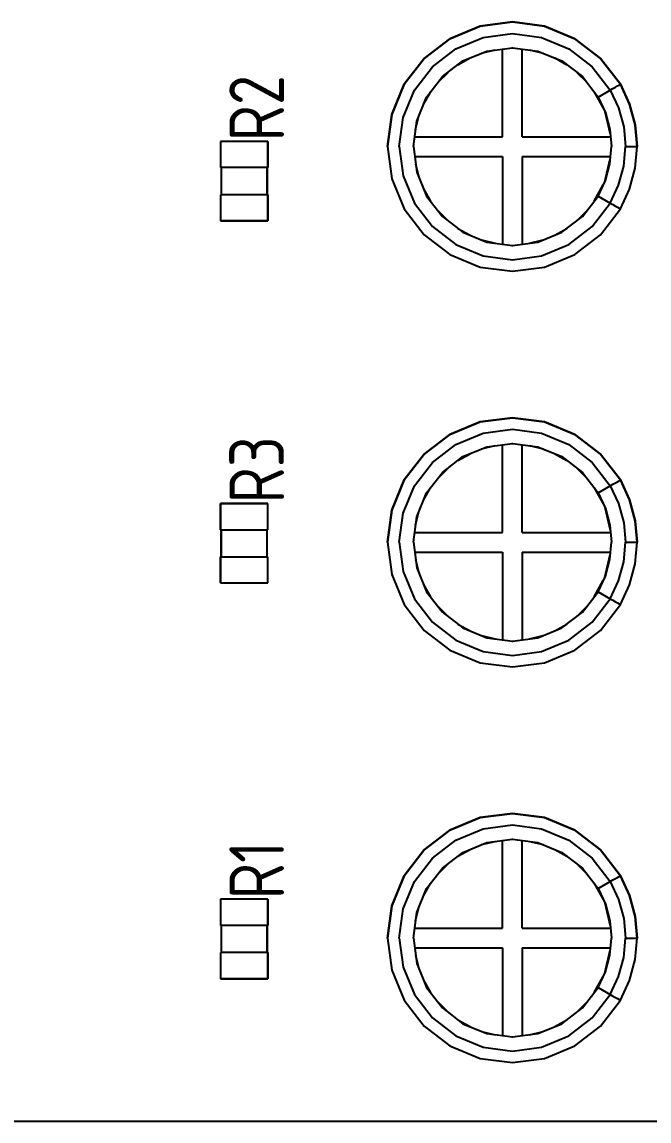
# Model space of a CAD drawing. Header units: inches. Extents: x 0 to 841, y -594 to 0.
# Drawn here: x 341.64 to 357.47, y -241.35 to -213.58 of the extents above; entities that cross this region are included whole.
import ezdxf

# ---------------------------------------------------------------- set-up
doc = ezdxf.new("R2010")
doc.units = ezdxf.units.IN
doc.header["$MEASUREMENT"] = 0
doc.styles.add('GOST type A0', font='gost.TTF', dxfattribs={"height": 2.116667})

msp = doc.modelspace()

# ---------------------------------------------------------------- linework, layer by layer
at = {"color": 7}
for p, q in [((354.021, -213.579), (353.206, -213.686)), ((353.206, -213.686), (354.021, -213.579)), ((354.021, -213.579), (353.206, -213.686)), ((353.206, -213.686), (354.021, -213.579)), ((354.836, -213.686), (354.021, -213.579)), ((354.021, -213.579), (354.836, -213.686)), ((354.836, -213.686), (354.021, -213.579)), ((354.021, -213.579), (354.836, -213.686)), ((353.206, -213.686), (352.446, -214.001)), ((352.446, -214.001), (353.206, -213.686)), ((353.206, -213.686), (352.446, -214.001)), ((352.446, -214.001), (353.206, -213.686)), ((355.596, -214.001), (354.836, -213.686)), ((354.836, -213.686), (355.596, -214.001)), ((355.596, -214.001), (354.836, -213.686)), ((354.836, -213.686), (355.596, -214.001)), ((352.446, -214.001), (351.794, -214.502)), ((351.794, -214.502), (352.446, -214.001)), ((352.446, -214.001), (351.794, -214.502)), ((351.794, -214.502), (352.446, -214.001)), ((352.593, -214.255), (353.282, -213.97)), ((352.593, -214.255), (353.282, -213.97)), ((353.282, -213.97), (354.021, -213.872)), ((353.282, -213.97), (354.021, -213.872)), ((354.021, -213.872), (354.76, -213.97)), ((354.021, -213.872), (354.76, -213.97)), ((354.76, -213.97), (355.449, -214.255)), ((354.76, -213.97), (355.449, -214.255)), ((356.248, -214.502), (355.596, -214.001)), ((355.596, -214.001), (356.248, -214.502)), ((356.248, -214.502), (355.596, -214.001)), ((355.596, -214.001), (356.248, -214.502)), ((352.001, -214.709), (352.593, -214.255)), ((352.001, -214.709), (352.593, -214.255)), ((352.771, -214.564), (353.374, -214.314)), ((352.771, -214.564), (353.374, -214.314)), ((353.239, -214.37), (353.586, -214.286)), ((353.239, -214.37), (353.586, -214.286)), ((353.374, -214.314), (354.021, -214.229)), ((353.374, -214.314), (354.021, -214.229)), ((353.771, -216.479), (353.771, -214.262)), ((353.771, -216.479), (353.771, -214.262)), ((354.011, -214.23), (354.032, -214.23)), ((354.011, -214.23), (354.032, -214.23)), ((354.021, -214.229), (354.668, -214.314)), ((354.021, -214.229), (354.668, -214.314)), ((354.271, -216.479), (354.271, -214.262)), ((354.271, -216.479), (354.271, -214.262)), ((354.456, -214.286), (354.803, -214.37)), ((354.456, -214.286), (354.803, -214.37)), ((354.668, -214.314), (355.271, -214.564)), ((354.668, -214.314), (355.271, -214.564)), ((355.449, -214.255), (356.041, -214.709)), ((355.449, -214.255), (356.041, -214.709)), ((351.794, -214.502), (351.293, -215.154)), ((351.293, -215.154), (351.794, -214.502)), ((351.794, -214.502), (351.293, -215.154)), ((351.293, -215.154), (351.794, -214.502)), ((352.253, -214.961), (352.771, -214.564)), ((352.253, -214.961), (352.771, -214.564)), ((352.642, -214.663), (352.953, -214.489)), ((352.642, -214.663), (352.953, -214.489)), ((355.09, -214.489), (355.4, -214.663)), ((355.09, -214.489), (355.4, -214.663)), ((355.271, -214.564), (355.789, -214.961)), ((355.271, -214.564), (355.789, -214.961)), ((356.749, -215.154), (356.248, -214.502)), ((356.248, -214.502), (356.749, -215.154)), ((356.749, -215.154), (356.248, -214.502)), ((356.248, -214.502), (356.749, -215.154)), ((351.547, -215.301), (352.001, -214.709)), ((351.547, -215.301), (352.001, -214.709)), ((351.856, -215.479), (352.253, -214.961)), ((351.856, -215.479), (352.253, -214.961)), ((352.144, -215.104), (352.396, -214.852)), ((352.144, -215.104), (352.396, -214.852)), ((355.646, -214.852), (355.898, -215.104)), ((355.646, -214.852), (355.898, -215.104)), ((355.789, -214.961), (356.186, -215.479)), ((355.789, -214.961), (356.186, -215.479)), ((356.041, -214.709), (356.495, -215.301)), ((356.041, -214.709), (356.495, -215.301)), ((351.293, -215.154), (350.978, -215.914)), ((350.978, -215.914), (351.293, -215.154)), ((351.293, -215.154), (350.978, -215.914)), ((350.978, -215.914), (351.293, -215.154)), ((356.561, -215.263), (356.622, -215.227)), ((356.561, -215.263), (356.622, -215.227)), ((356.561, -215.263), (356.622, -215.227)), ((356.561, -215.263), (356.622, -215.227)), ((356.622, -215.227), (356.675, -215.197)), ((356.622, -215.227), (356.675, -215.197)), ((356.622, -215.227), (356.675, -215.197)), ((356.622, -215.227), (356.675, -215.197)), ((356.622, -215.227), (356.675, -215.197)), ((356.622, -215.227), (356.675, -215.197)), ((356.622, -215.227), (356.675, -215.197)), ((356.622, -215.227), (356.675, -215.197)), ((356.675, -215.197), (356.715, -215.174)), ((356.675, -215.197), (356.715, -215.174)), ((356.675, -215.197), (356.715, -215.174)), ((356.675, -215.197), (356.715, -215.174)), ((356.715, -215.174), (356.74, -215.159)), ((356.715, -215.174), (356.74, -215.159)), ((356.715, -215.174), (356.74, -215.159)), ((356.715, -215.174), (356.74, -215.159)), ((356.74, -215.159), (356.749, -215.154)), ((356.74, -215.159), (356.749, -215.154)), ((356.74, -215.159), (356.749, -215.154)), ((356.74, -215.159), (356.749, -215.154)), ((356.981, -215.652), (356.749, -215.154)), ((356.749, -215.154), (356.981, -215.652)), ((356.981, -215.652), (356.749, -215.154)), ((356.749, -215.154), (356.981, -215.652)), ((351.262, -215.99), (351.547, -215.301)), ((351.262, -215.99), (351.547, -215.301)), ((351.606, -216.082), (351.856, -215.479)), ((351.606, -216.082), (351.856, -215.479)), ((351.781, -215.66), (351.955, -215.35)), ((351.781, -215.66), (351.955, -215.35)), ((356.087, -215.35), (356.317, -215.76)), ((356.087, -215.35), (356.317, -215.76)), ((356.166, -215.491), (356.186, -215.479)), ((356.166, -215.491), (356.186, -215.479)), ((356.166, -215.491), (356.186, -215.479)), ((356.166, -215.491), (356.186, -215.479)), ((356.186, -215.479), (356.495, -215.301)), ((356.186, -215.479), (356.495, -215.301)), ((356.186, -215.479), (356.495, -215.301)), ((356.186, -215.479), (356.495, -215.301)), ((356.186, -215.479), (356.37, -215.874)), ((356.186, -215.479), (356.37, -215.874)), ((356.495, -215.301), (356.561, -215.263)), ((356.495, -215.301), (356.561, -215.263)), ((356.495, -215.301), (356.561, -215.263)), ((356.495, -215.301), (356.561, -215.263)), ((356.495, -215.301), (356.705, -215.752)), ((356.495, -215.301), (356.705, -215.752)), ((356.705, -215.752), (356.834, -216.233)), ((356.705, -215.752), (356.834, -216.233)), ((357.123, -216.182), (356.981, -215.652)), ((356.981, -215.652), (357.123, -216.182)), ((357.123, -216.182), (356.981, -215.652)), ((356.981, -215.652), (357.123, -216.182)), ((350.978, -215.914), (350.871, -216.729)), ((350.871, -216.729), (350.978, -215.914)), ((350.978, -215.914), (350.871, -216.729)), ((350.871, -216.729), (350.978, -215.914)), ((351.164, -216.729), (351.262, -215.99)), ((351.164, -216.729), (351.262, -215.99)), ((351.521, -216.729), (351.606, -216.082)), ((351.521, -216.729), (351.606, -216.082)), ((351.578, -216.294), (351.662, -215.947)), ((351.578, -216.294), (351.662, -215.947)), ((356.354, -215.838), (356.494, -216.418)), ((356.354, -215.838), (356.494, -216.418)), ((356.37, -215.874), (356.483, -216.295)), ((356.37, -215.874), (356.483, -216.295)), ((356.483, -216.295), (356.521, -216.729)), ((356.483, -216.295), (356.521, -216.729)), ((356.834, -216.233), (356.878, -216.729)), ((356.834, -216.233), (356.878, -216.729)), ((357.171, -216.729), (357.123, -216.182)), ((357.123, -216.182), (357.171, -216.729)), ((357.171, -216.729), (357.123, -216.182)), ((357.123, -216.182), (357.171, -216.729)), ((347.843, -216.599), (346.649, -216.599)), ((346.649, -216.599), (346.649, -217.259)), ((347.843, -216.599), (346.649, -216.599)), ((346.649, -216.599), (346.649, -217.259)), ((347.843, -216.599), (346.649, -216.599)), ((346.649, -216.599), (346.649, -217.259)), ((347.843, -216.599), (346.649, -216.599)), ((346.649, -216.599), (346.649, -217.259)), ((347.843, -217.259), (347.843, -216.599)), ((347.843, -216.599), (347.843, -217.259)), ((347.843, -217.259), (347.843, -216.599)), ((347.843, -216.599), (347.843, -217.259)), ((351.554, -216.479), (353.771, -216.479)), ((351.554, -216.479), (353.771, -216.479)), ((354.271, -216.479), (356.499, -216.479)), ((354.271, -216.479), (356.499, -216.479)), ((350.871, -216.729), (350.978, -217.544)), ((350.871, -216.729), (350.978, -217.544)), ((350.871, -216.729), (350.978, -217.544)), ((350.871, -216.729), (350.978, -217.544)), ((351.164, -216.729), (351.262, -217.468)), ((351.164, -216.729), (351.262, -217.468)), ((351.521, -216.729), (351.606, -217.376)), ((351.521, -216.729), (351.606, -217.376)), ((356.483, -217.163), (356.521, -216.729)), ((356.483, -217.163), (356.521, -216.729)), ((356.834, -217.225), (356.878, -216.729)), ((356.834, -217.225), (356.878, -216.729)), ((356.878, -216.729), (356.954, -216.729)), ((356.878, -216.729), (356.954, -216.729)), ((356.954, -216.729), (357.024, -216.729)), ((356.954, -216.729), (357.024, -216.729)), ((357.024, -216.729), (357.085, -216.729)), ((357.024, -216.729), (357.085, -216.729)), ((357.024, -216.729), (357.085, -216.729)), ((357.024, -216.729), (357.085, -216.729)), ((357.085, -216.729), (357.132, -216.729)), ((357.085, -216.729), (357.132, -216.729)), ((357.123, -217.276), (357.171, -216.729)), ((357.123, -217.276), (357.171, -216.729)), ((357.123, -217.276), (357.171, -216.729)), ((357.123, -217.276), (357.171, -216.729)), ((357.132, -216.729), (357.161, -216.729)), ((357.132, -216.729), (357.161, -216.729)), ((357.161, -216.729), (357.171, -216.729)), ((357.161, -216.729), (357.171, -216.729)), ((351.554, -216.979), (353.771, -216.979)), ((351.554, -216.979), (353.771, -216.979)), ((351.578, -217.164), (351.662, -217.511)), ((351.578, -217.164), (351.662, -217.511)), ((353.771, -216.979), (353.771, -219.196)), ((353.771, -216.979), (353.771, -219.196)), ((354.271, -216.979), (354.271, -219.196)), ((354.271, -216.979), (356.499, -216.979)), ((354.271, -216.979), (354.271, -219.196)), ((354.271, -216.979), (356.499, -216.979)), ((356.354, -217.62), (356.494, -217.039)), ((356.354, -217.62), (356.494, -217.039)), ((356.37, -217.584), (356.483, -217.163)), ((356.37, -217.584), (356.483, -217.163)), ((346.649, -217.259), (346.666, -217.259)), ((347.843, -217.259), (346.649, -217.259)), ((346.649, -217.259), (346.666, -217.259)), ((347.843, -217.259), (346.649, -217.259)), ((346.666, -217.259), (346.666, -217.945)), ((346.666, -217.259), (346.666, -217.945)), ((346.666, -217.259), (346.666, -217.945)), ((346.666, -217.259), (346.666, -217.945)), ((347.826, -217.945), (347.826, -217.259)), ((347.826, -217.259), (347.843, -217.259)), ((347.826, -217.259), (347.826, -217.945)), ((347.826, -217.945), (347.826, -217.259)), ((347.826, -217.259), (347.843, -217.259)), ((347.826, -217.259), (347.826, -217.945)), ((351.262, -217.468), (351.547, -218.157)), ((351.262, -217.468), (351.547, -218.157)), ((351.606, -217.376), (351.856, -217.979)), ((351.606, -217.376), (351.856, -217.979)), ((356.705, -217.706), (356.834, -217.225)), ((356.705, -217.706), (356.834, -217.225)), ((356.981, -217.806), (357.123, -217.276)), ((356.981, -217.806), (357.123, -217.276)), ((356.981, -217.806), (357.123, -217.276)), ((356.981, -217.806), (357.123, -217.276)), ((350.978, -217.544), (351.293, -218.304)), ((350.978, -217.544), (351.293, -218.304)), ((350.978, -217.544), (351.293, -218.304)), ((350.978, -217.544), (351.293, -218.304)), ((356.087, -218.108), (356.317, -217.698)), ((356.087, -218.108), (356.317, -217.698)), ((356.186, -217.979), (356.37, -217.584)), ((356.186, -217.979), (356.37, -217.584)), ((356.495, -218.157), (356.705, -217.706)), ((356.495, -218.157), (356.705, -217.706)), ((346.666, -217.945), (346.649, -217.945)), ((346.649, -217.945), (346.649, -218.605)), ((347.843, -217.945), (346.649, -217.945)), ((346.649, -217.945), (346.649, -218.605)), ((346.666, -217.945), (346.649, -217.945)), ((346.649, -217.945), (346.649, -218.605)), ((347.843, -217.945), (346.649, -217.945)), ((346.649, -217.945), (346.649, -218.605)), ((347.843, -217.945), (347.826, -217.945)), ((347.843, -217.945), (347.826, -217.945)), ((347.843, -218.605), (347.843, -217.945)), ((347.843, -217.945), (347.843, -218.605)), ((347.843, -218.605), (347.843, -217.945)), ((347.843, -217.945), (347.843, -218.605)), ((351.781, -217.797), (351.955, -218.108)), ((351.781, -217.797), (351.955, -218.108)), ((351.856, -217.979), (352.253, -218.497)), ((351.856, -217.979), (352.253, -218.497)), ((355.789, -218.497), (356.186, -217.979)), ((355.789, -218.497), (356.186, -217.979)), ((356.166, -217.967), (356.186, -217.979)), ((356.166, -217.967), (356.186, -217.979)), ((356.166, -217.967), (356.186, -217.979)), ((356.166, -217.967), (356.186, -217.979)), ((356.186, -217.979), (356.495, -218.157)), ((356.186, -217.979), (356.495, -218.157)), ((356.186, -217.979), (356.495, -218.157)), ((356.186, -217.979), (356.495, -218.157)), ((356.749, -218.304), (356.981, -217.806)), ((356.749, -218.304), (356.981, -217.806)), ((356.749, -218.304), (356.981, -217.806)), ((356.749, -218.304), (356.981, -217.806)), ((351.293, -218.304), (351.794, -218.956)), ((351.293, -218.304), (351.794, -218.956)), ((351.293, -218.304), (351.794, -218.956)), ((351.293, -218.304), (351.794, -218.956)), ((351.547, -218.157), (352.001, -218.749)), ((351.547, -218.157), (352.001, -218.749)), ((356.041, -218.749), (356.495, -218.157)), ((356.041, -218.749), (356.495, -218.157)), ((356.248, -218.956), (356.749, -218.304)), ((356.248, -218.956), (356.749, -218.304)), ((356.248, -218.956), (356.749, -218.304)), ((356.248, -218.956), (356.749, -218.304)), ((356.495, -218.157), (356.561, -218.195)), ((356.495, -218.157), (356.561, -218.195)), ((356.495, -218.157), (356.561, -218.195)), ((356.495, -218.157), (356.561, -218.195)), ((356.561, -218.195), (356.622, -218.231)), ((356.561, -218.195), (356.622, -218.231)), ((356.561, -218.195), (356.622, -218.231)), ((356.561, -218.195), (356.622, -218.231)), ((356.622, -218.231), (356.675, -218.261)), ((356.622, -218.231), (356.675, -218.261)), ((356.622, -218.231), (356.675, -218.261)), ((356.622, -218.231), (356.675, -218.261)), ((356.622, -218.231), (356.675, -218.261)), ((356.622, -218.231), (356.675, -218.261)), ((356.622, -218.231), (356.675, -218.261)), ((356.622, -218.231), (356.675, -218.261)), ((356.675, -218.261), (356.715, -218.284)), ((356.675, -218.261), (356.715, -218.284)), ((356.675, -218.261), (356.715, -218.284)), ((356.675, -218.261), (356.715, -218.284)), ((356.715, -218.284), (356.74, -218.299)), ((356.715, -218.284), (356.74, -218.299)), ((356.715, -218.284), (356.74, -218.299)), ((356.715, -218.284), (356.74, -218.299)), ((356.74, -218.299), (356.749, -218.304)), ((356.74, -218.299), (356.749, -218.304)), ((356.74, -218.299), (356.749, -218.304)), ((356.74, -218.299), (356.749, -218.304)), ((352.144, -218.354), (352.396, -218.606)), ((352.144, -218.354), (352.396, -218.606)), ((352.253, -218.497), (352.771, -218.894)), ((352.253, -218.497), (352.771, -218.894)), ((355.271, -218.894), (355.789, -218.497)), ((355.271, -218.894), (355.789, -218.497)), ((355.646, -218.606), (355.898, -218.354)), ((355.646, -218.606), (355.898, -218.354)), ((346.649, -218.605), (347.843, -218.605)), ((347.843, -218.605), (346.649, -218.605)), ((346.649, -218.605), (347.843, -218.605)), ((347.843, -218.605), (346.649, -218.605)), ((352.001, -218.749), (352.593, -219.203)), ((352.001, -218.749), (352.593, -219.203)), ((352.642, -218.795), (352.953, -218.969)), ((352.642, -218.795), (352.953, -218.969)), ((355.09, -218.969), (355.4, -218.795)), ((355.09, -218.969), (355.4, -218.795)), ((355.449, -219.203), (356.041, -218.749)), ((355.449, -219.203), (356.041, -218.749)), ((351.794, -218.956), (352.446, -219.457)), ((351.794, -218.956), (352.446, -219.457)), ((351.794, -218.956), (352.446, -219.457)), ((351.794, -218.956), (352.446, -219.457)), ((352.771, -218.894), (353.374, -219.144)), ((352.771, -218.894), (353.374, -219.144)), ((353.239, -219.088), (353.586, -219.172)), ((353.239, -219.088), (353.586, -219.172)), ((353.374, -219.144), (354.021, -219.229)), ((353.374, -219.144), (354.021, -219.229)), ((354.021, -219.229), (354.668, -219.144)), ((354.021, -219.229), (354.668, -219.144)), ((354.456, -219.172), (354.803, -219.088)), ((354.456, -219.172), (354.803, -219.088)), ((354.668, -219.144), (355.271, -218.894)), ((354.668, -219.144), (355.271, -218.894)), ((355.596, -219.457), (356.248, -218.956)), ((355.596, -219.457), (356.248, -218.956)), ((355.596, -219.457), (356.248, -218.956)), ((355.596, -219.457), (356.248, -218.956)), ((352.593, -219.203), (353.282, -219.488)), ((352.593, -219.203), (353.282, -219.488)), ((354.011, -219.228), (354.032, -219.228)), ((354.011, -219.228), (354.032, -219.228)), ((354.76, -219.488), (355.449, -219.203)), ((354.76, -219.488), (355.449, -219.203)), ((352.446, -219.457), (353.206, -219.772)), ((352.446, -219.457), (353.206, -219.772)), ((352.446, -219.457), (353.206, -219.772)), ((352.446, -219.457), (353.206, -219.772)), ((353.282, -219.488), (354.021, -219.586)), ((353.282, -219.488), (354.021, -219.586)), ((354.021, -219.586), (354.76, -219.488)), ((354.021, -219.586), (354.76, -219.488)), ((354.836, -219.772), (355.596, -219.457)), ((354.836, -219.772), (355.596, -219.457)), ((354.836, -219.772), (355.596, -219.457)), ((354.836, -219.772), (355.596, -219.457)), ((353.206, -219.772), (354.021, -219.879)), ((353.206, -219.772), (354.021, -219.879)), ((353.206, -219.772), (354.021, -219.879)), ((353.206, -219.772), (354.021, -219.879)), ((354.021, -219.879), (354.836, -219.772)), ((354.021, -219.879), (354.836, -219.772)), ((354.021, -219.879), (354.836, -219.772)), ((354.021, -219.879), (354.836, -219.772)), ((354.021, -223.579), (353.206, -223.686)), ((353.206, -223.686), (354.021, -223.579)), ((354.021, -223.579), (353.206, -223.686)), ((353.206, -223.686), (354.021, -223.579)), ((354.836, -223.686), (354.021, -223.579)), ((354.021, -223.579), (354.836, -223.686)), ((354.836, -223.686), (354.021, -223.579)), ((354.021, -223.579), (354.836, -223.686)), ((353.206, -223.686), (352.446, -224.001)), ((352.446, -224.001), (353.206, -223.686)), ((353.206, -223.686), (352.446, -224.001)), ((352.446, -224.001), (353.206, -223.686)), ((355.596, -224.001), (354.836, -223.686)), ((354.836, -223.686), (355.596, -224.001)), ((355.596, -224.001), (354.836, -223.686)), ((354.836, -223.686), (355.596, -224.001)), ((352.446, -224.001), (351.794, -224.502)), ((351.794, -224.502), (352.446, -224.001)), ((352.446, -224.001), (351.794, -224.502)), ((351.794, -224.502), (352.446, -224.001)), ((352.593, -224.255), (353.282, -223.97)), ((352.593, -224.255), (353.282, -223.97)), ((353.282, -223.97), (354.021, -223.872)), ((353.282, -223.97), (354.021, -223.872)), ((354.021, -223.872), (354.76, -223.97)), ((354.021, -223.872), (354.76, -223.97)), ((354.76, -223.97), (355.449, -224.255)), ((354.76, -223.97), (355.449, -224.255)), ((356.248, -224.502), (355.596, -224.001)), ((355.596, -224.001), (356.248, -224.502)), ((356.248, -224.502), (355.596, -224.001)), ((355.596, -224.001), (356.248, -224.502)), ((352.001, -224.709), (352.593, -224.255)), ((352.001, -224.709), (352.593, -224.255)), ((352.771, -224.564), (353.374, -224.314)), ((352.771, -224.564), (353.374, -224.314)), ((353.239, -224.37), (353.586, -224.286)), ((353.239, -224.37), (353.586, -224.286)), ((353.374, -224.314), (354.021, -224.229)), ((353.374, -224.314), (354.021, -224.229)), ((353.771, -226.479), (353.771, -224.262)), ((353.771, -226.479), (353.771, -224.262)), ((354.011, -224.23), (354.032, -224.23)), ((354.011, -224.23), (354.032, -224.23)), ((354.021, -224.229), (354.668, -224.314)), ((354.021, -224.229), (354.668, -224.314)), ((354.271, -226.479), (354.271, -224.262)), ((354.271, -226.479), (354.271, -224.262)), ((354.456, -224.286), (354.803, -224.37)), ((354.456, -224.286), (354.803, -224.37)), ((354.668, -224.314), (355.271, -224.564)), ((354.668, -224.314), (355.271, -224.564)), ((355.449, -224.255), (356.041, -224.709)), ((355.449, -224.255), (356.041, -224.709)), ((351.794, -224.502), (351.293, -225.154)), ((351.293, -225.154), (351.794, -224.502)), ((351.794, -224.502), (351.293, -225.154)), ((351.293, -225.154), (351.794, -224.502)), ((352.253, -224.961), (352.771, -224.564)), ((352.253, -224.961), (352.771, -224.564)), ((352.642, -224.663), (352.953, -224.489)), ((352.642, -224.663), (352.953, -224.489)), ((355.09, -224.489), (355.4, -224.663)), ((355.09, -224.489), (355.4, -224.663)), ((355.271, -224.564), (355.789, -224.961)), ((355.271, -224.564), (355.789, -224.961)), ((356.749, -225.154), (356.248, -224.502)), ((356.248, -224.502), (356.749, -225.154)), ((356.749, -225.154), (356.248, -224.502)), ((356.248, -224.502), (356.749, -225.154)), ((351.547, -225.301), (352.001, -224.709)), ((351.547, -225.301), (352.001, -224.709)), ((351.856, -225.479), (352.253, -224.961)), ((351.856, -225.479), (352.253, -224.961)), ((352.144, -225.104), (352.396, -224.852)), ((352.144, -225.104), (352.396, -224.852)), ((355.646, -224.852), (355.898, -225.104)), ((355.646, -224.852), (355.898, -225.104)), ((355.789, -224.961), (356.186, -225.479)), ((355.789, -224.961), (356.186, -225.479)), ((356.041, -224.709), (356.495, -225.301)), ((356.041, -224.709), (356.495, -225.301)), ((351.293, -225.154), (350.978, -225.914)), ((350.978, -225.914), (351.293, -225.154)), ((351.293, -225.154), (350.978, -225.914)), ((350.978, -225.914), (351.293, -225.154)), ((356.561, -225.263), (356.622, -225.227)), ((356.561, -225.263), (356.622, -225.227)), ((356.561, -225.263), (356.622, -225.227)), ((356.561, -225.263), (356.622, -225.227)), ((356.622, -225.227), (356.675, -225.197)), ((356.622, -225.227), (356.675, -225.197)), ((356.622, -225.227), (356.675, -225.197)), ((356.622, -225.227), (356.675, -225.197)), ((356.622, -225.227), (356.675, -225.197)), ((356.622, -225.227), (356.675, -225.197)), ((356.622, -225.227), (356.675, -225.197)), ((356.622, -225.227), (356.675, -225.197)), ((356.675, -225.197), (356.715, -225.174)), ((356.675, -225.197), (356.715, -225.174)), ((356.675, -225.197), (356.715, -225.174)), ((356.675, -225.197), (356.715, -225.174)), ((356.715, -225.174), (356.74, -225.159)), ((356.715, -225.174), (356.74, -225.159)), ((356.715, -225.174), (356.74, -225.159)), ((356.715, -225.174), (356.74, -225.159)), ((356.74, -225.159), (356.749, -225.154)), ((356.74, -225.159), (356.749, -225.154)), ((356.74, -225.159), (356.749, -225.154)), ((356.74, -225.159), (356.749, -225.154)), ((356.981, -225.652), (356.749, -225.154)), ((356.749, -225.154), (356.981, -225.652)), ((356.981, -225.652), (356.749, -225.154)), ((356.749, -225.154), (356.981, -225.652)), ((351.262, -225.99), (351.547, -225.301)), ((351.262, -225.99), (351.547, -225.301)), ((351.606, -226.082), (351.856, -225.479)), ((351.606, -226.082), (351.856, -225.479)), ((351.781, -225.66), (351.955, -225.35)), ((351.781, -225.66), (351.955, -225.35)), ((356.087, -225.35), (356.317, -225.76)), ((356.087, -225.35), (356.317, -225.76)), ((356.166, -225.491), (356.186, -225.479)), ((356.166, -225.491), (356.186, -225.479)), ((356.166, -225.491), (356.186, -225.479)), ((356.166, -225.491), (356.186, -225.479)), ((356.186, -225.479), (356.495, -225.301)), ((356.186, -225.479), (356.495, -225.301)), ((356.186, -225.479), (356.495, -225.301)), ((356.186, -225.479), (356.495, -225.301)), ((356.186, -225.479), (356.37, -225.874)), ((356.186, -225.479), (356.37, -225.874)), ((356.495, -225.301), (356.561, -225.263)), ((356.495, -225.301), (356.561, -225.263)), ((356.495, -225.301), (356.561, -225.263)), ((356.495, -225.301), (356.561, -225.263)), ((356.495, -225.301), (356.705, -225.752)), ((356.495, -225.301), (356.705, -225.752)), ((347.843, -225.751), (346.649, -225.751)), ((346.649, -225.751), (346.649, -226.411)), ((346.649, -226.411), (346.649, -225.751)), ((346.649, -225.751), (347.843, -225.751)), ((347.843, -225.751), (346.649, -225.751)), ((346.649, -225.751), (346.649, -226.411)), ((346.649, -226.411), (346.649, -225.751)), ((346.649, -225.751), (347.843, -225.751)), ((347.843, -226.411), (347.843, -225.751)), ((347.843, -226.411), (347.843, -225.751)), ((347.843, -226.411), (347.843, -225.751)), ((347.843, -226.411), (347.843, -225.751)), ((356.705, -225.752), (356.834, -226.233)), ((356.705, -225.752), (356.834, -226.233)), ((357.123, -226.182), (356.981, -225.652)), ((356.981, -225.652), (357.123, -226.182)), ((357.123, -226.182), (356.981, -225.652)), ((356.981, -225.652), (357.123, -226.182)), ((350.978, -225.914), (350.871, -226.729)), ((350.871, -226.729), (350.978, -225.914)), ((350.978, -225.914), (350.871, -226.729)), ((350.871, -226.729), (350.978, -225.914)), ((351.164, -226.729), (351.262, -225.99)), ((351.164, -226.729), (351.262, -225.99)), ((351.521, -226.729), (351.606, -226.082)), ((351.521, -226.729), (351.606, -226.082)), ((351.578, -226.294), (351.662, -225.947)), ((351.578, -226.294), (351.662, -225.947)), ((356.354, -225.838), (356.494, -226.418)), ((356.354, -225.838), (356.494, -226.418)), ((356.37, -225.874), (356.483, -226.295)), ((356.37, -225.874), (356.483, -226.295)), ((356.483, -226.295), (356.521, -226.729)), ((356.483, -226.295), (356.521, -226.729)), ((356.834, -226.233), (356.878, -226.729)), ((356.834, -226.233), (356.878, -226.729)), ((357.171, -226.729), (357.123, -226.182)), ((357.123, -226.182), (357.171, -226.729)), ((357.171, -226.729), (357.123, -226.182)), ((357.123, -226.182), (357.171, -226.729)), ((346.649, -226.411), (346.666, -226.411)), ((346.649, -226.411), (347.843, -226.411)), ((346.649, -226.411), (346.666, -226.411)), ((346.649, -226.411), (347.843, -226.411)), ((346.666, -226.411), (346.666, -227.097)), ((346.666, -227.097), (346.666, -226.411)), ((346.666, -226.411), (346.666, -227.097)), ((346.666, -227.097), (346.666, -226.411)), ((347.826, -227.097), (347.826, -226.411)), ((347.826, -226.411), (347.843, -226.411)), ((347.826, -227.097), (347.826, -226.411)), ((347.826, -227.097), (347.826, -226.411)), ((347.826, -226.411), (347.843, -226.411)), ((347.826, -227.097), (347.826, -226.411)), ((351.554, -226.479), (353.771, -226.479)), ((351.554, -226.479), (353.771, -226.479)), ((354.271, -226.479), (356.499, -226.479)), ((354.271, -226.479), (356.499, -226.479)), ((350.871, -226.729), (350.978, -227.544)), ((350.871, -226.729), (350.978, -227.544)), ((350.871, -226.729), (350.978, -227.544)), ((350.871, -226.729), (350.978, -227.544)), ((351.164, -226.729), (351.262, -227.468)), ((351.164, -226.729), (351.262, -227.468)), ((351.521, -226.729), (351.606, -227.376)), ((351.521, -226.729), (351.606, -227.376)), ((356.483, -227.163), (356.521, -226.729)), ((356.483, -227.163), (356.521, -226.729)), ((356.834, -227.225), (356.878, -226.729)), ((356.834, -227.225), (356.878, -226.729)), ((356.878, -226.729), (356.954, -226.729)), ((356.878, -226.729), (356.954, -226.729)), ((356.954, -226.729), (357.024, -226.729)), ((356.954, -226.729), (357.024, -226.729)), ((357.024, -226.729), (357.085, -226.729)), ((357.024, -226.729), (357.085, -226.729)), ((357.024, -226.729), (357.085, -226.729)), ((357.024, -226.729), (357.085, -226.729)), ((357.085, -226.729), (357.132, -226.729)), ((357.085, -226.729), (357.132, -226.729)), ((357.123, -227.276), (357.171, -226.729)), ((357.123, -227.276), (357.171, -226.729)), ((357.123, -227.276), (357.171, -226.729)), ((357.123, -227.276), (357.171, -226.729)), ((357.132, -226.729), (357.161, -226.729)), ((357.132, -226.729), (357.161, -226.729)), ((357.161, -226.729), (357.171, -226.729)), ((357.161, -226.729), (357.171, -226.729)), ((346.666, -227.097), (346.649, -227.097)), ((346.649, -227.097), (346.649, -227.757)), ((346.649, -227.757), (346.649, -227.097)), ((346.649, -227.097), (347.843, -227.097)), ((346.666, -227.097), (346.649, -227.097)), ((346.649, -227.097), (346.649, -227.757)), ((346.649, -227.757), (346.649, -227.097)), ((346.649, -227.097), (347.843, -227.097)), ((347.843, -227.097), (347.826, -227.097)), ((347.843, -227.097), (347.826, -227.097)), ((347.843, -227.757), (347.843, -227.097)), ((347.843, -227.757), (347.843, -227.097)), ((347.843, -227.757), (347.843, -227.097)), ((347.843, -227.757), (347.843, -227.097)), ((351.554, -226.979), (353.771, -226.979)), ((351.554, -226.979), (353.771, -226.979)), ((351.578, -227.164), (351.662, -227.511)), ((351.578, -227.164), (351.662, -227.511)), ((353.771, -226.979), (353.771, -229.196)), ((353.771, -226.979), (353.771, -229.196)), ((354.271, -226.979), (354.271, -229.196)), ((354.271, -226.979), (356.499, -226.979)), ((354.271, -226.979), (354.271, -229.196)), ((354.271, -226.979), (356.499, -226.979)), ((356.354, -227.62), (356.494, -227.039)), ((356.354, -227.62), (356.494, -227.039)), ((356.37, -227.584), (356.483, -227.163)), ((356.37, -227.584), (356.483, -227.163)), ((351.262, -227.468), (351.547, -228.157)), ((351.262, -227.468), (351.547, -228.157)), ((351.606, -227.376), (351.856, -227.979)), ((351.606, -227.376), (351.856, -227.979)), ((356.705, -227.706), (356.834, -227.225)), ((356.705, -227.706), (356.834, -227.225)), ((356.981, -227.806), (357.123, -227.276)), ((356.981, -227.806), (357.123, -227.276)), ((356.981, -227.806), (357.123, -227.276)), ((356.981, -227.806), (357.123, -227.276)), ((350.978, -227.544), (351.293, -228.304)), ((350.978, -227.544), (351.293, -228.304)), ((350.978, -227.544), (351.293, -228.304)), ((350.978, -227.544), (351.293, -228.304)), ((356.087, -228.108), (356.317, -227.698)), ((356.087, -228.108), (356.317, -227.698)), ((356.186, -227.979), (356.37, -227.584)), ((356.186, -227.979), (356.37, -227.584)), ((356.495, -228.157), (356.705, -227.706)), ((356.495, -228.157), (356.705, -227.706)), ((346.649, -227.757), (347.843, -227.757)), ((346.649, -227.757), (347.843, -227.757)), ((346.649, -227.757), (347.843, -227.757)), ((346.649, -227.757), (347.843, -227.757)), ((351.781, -227.797), (351.955, -228.108)), ((351.781, -227.797), (351.955, -228.108)), ((351.856, -227.979), (352.253, -228.497)), ((351.856, -227.979), (352.253, -228.497)), ((355.789, -228.497), (356.186, -227.979)), ((355.789, -228.497), (356.186, -227.979)), ((356.166, -227.967), (356.186, -227.979)), ((356.166, -227.967), (356.186, -227.979)), ((356.166, -227.967), (356.186, -227.979)), ((356.166, -227.967), (356.186, -227.979)), ((356.186, -227.979), (356.495, -228.157)), ((356.186, -227.979), (356.495, -228.157)), ((356.186, -227.979), (356.495, -228.157)), ((356.186, -227.979), (356.495, -228.157)), ((356.749, -228.304), (356.981, -227.806)), ((356.749, -228.304), (356.981, -227.806)), ((356.749, -228.304), (356.981, -227.806)), ((356.749, -228.304), (356.981, -227.806)), ((351.293, -228.304), (351.794, -228.956)), ((351.293, -228.304), (351.794, -228.956)), ((351.293, -228.304), (351.794, -228.956)), ((351.293, -228.304), (351.794, -228.956)), ((351.547, -228.157), (352.001, -228.749)), ((351.547, -228.157), (352.001, -228.749)), ((356.041, -228.749), (356.495, -228.157)), ((356.041, -228.749), (356.495, -228.157)), ((356.248, -228.956), (356.749, -228.304)), ((356.248, -228.956), (356.749, -228.304)), ((356.248, -228.956), (356.749, -228.304)), ((356.248, -228.956), (356.749, -228.304)), ((356.495, -228.157), (356.561, -228.195)), ((356.495, -228.157), (356.561, -228.195)), ((356.495, -228.157), (356.561, -228.195)), ((356.495, -228.157), (356.561, -228.195)), ((356.561, -228.195), (356.622, -228.231)), ((356.561, -228.195), (356.622, -228.231)), ((356.561, -228.195), (356.622, -228.231)), ((356.561, -228.195), (356.622, -228.231)), ((356.622, -228.231), (356.675, -228.261)), ((356.622, -228.231), (356.675, -228.261)), ((356.622, -228.231), (356.675, -228.261)), ((356.622, -228.231), (356.675, -228.261)), ((356.622, -228.231), (356.675, -228.261)), ((356.622, -228.231), (356.675, -228.261)), ((356.622, -228.231), (356.675, -228.261)), ((356.622, -228.231), (356.675, -228.261)), ((356.675, -228.261), (356.715, -228.284)), ((356.675, -228.261), (356.715, -228.284)), ((356.675, -228.261), (356.715, -228.284)), ((356.675, -228.261), (356.715, -228.284)), ((356.715, -228.284), (356.74, -228.299)), ((356.715, -228.284), (356.74, -228.299)), ((356.715, -228.284), (356.74, -228.299)), ((356.715, -228.284), (356.74, -228.299)), ((356.74, -228.299), (356.749, -228.304)), ((356.74, -228.299), (356.749, -228.304)), ((356.74, -228.299), (356.749, -228.304)), ((356.74, -228.299), (356.749, -228.304)), ((352.144, -228.354), (352.396, -228.606)), ((352.144, -228.354), (352.396, -228.606)), ((352.253, -228.497), (352.771, -228.894)), ((352.253, -228.497), (352.771, -228.894)), ((355.271, -228.894), (355.789, -228.497)), ((355.271, -228.894), (355.789, -228.497)), ((355.646, -228.606), (355.898, -228.354)), ((355.646, -228.606), (355.898, -228.354)), ((352.001, -228.749), (352.593, -229.203)), ((352.001, -228.749), (352.593, -229.203)), ((352.642, -228.795), (352.953, -228.969)), ((352.642, -228.795), (352.953, -228.969)), ((355.09, -228.969), (355.4, -228.795)), ((355.09, -228.969), (355.4, -228.795)), ((355.449, -229.203), (356.041, -228.749)), ((355.449, -229.203), (356.041, -228.749)), ((351.794, -228.956), (352.446, -229.457)), ((351.794, -228.956), (352.446, -229.457)), ((351.794, -228.956), (352.446, -229.457)), ((351.794, -228.956), (352.446, -229.457)), ((352.771, -228.894), (353.374, -229.144)), ((352.771, -228.894), (353.374, -229.144)), ((353.239, -229.088), (353.586, -229.172)), ((353.239, -229.088), (353.586, -229.172)), ((354.456, -229.172), (354.803, -229.088)), ((354.456, -229.172), (354.803, -229.088)), ((354.668, -229.144), (355.271, -228.894)), ((354.668, -229.144), (355.271, -228.894)), ((355.596, -229.457), (356.248, -228.956)), ((355.596, -229.457), (356.248, -228.956)), ((355.596, -229.457), (356.248, -228.956)), ((355.596, -229.457), (356.248, -228.956)), ((352.593, -229.203), (353.282, -229.488)), ((352.593, -229.203), (353.282, -229.488)), ((353.374, -229.144), (354.021, -229.229)), ((353.374, -229.144), (354.021, -229.229)), ((354.011, -229.228), (354.032, -229.228)), ((354.011, -229.228), (354.032, -229.228)), ((354.021, -229.229), (354.668, -229.144)), ((354.021, -229.229), (354.668, -229.144)), ((354.76, -229.488), (355.449, -229.203)), ((354.76, -229.488), (355.449, -229.203)), ((352.446, -229.457), (353.206, -229.772)), ((352.446, -229.457), (353.206, -229.772)), ((352.446, -229.457), (353.206, -229.772)), ((352.446, -229.457), (353.206, -229.772)), ((353.282, -229.488), (354.021, -229.586)), ((353.282, -229.488), (354.021, -229.586)), ((354.021, -229.586), (354.76, -229.488)), ((354.021, -229.586), (354.76, -229.488)), ((354.836, -229.772), (355.596, -229.457)), ((354.836, -229.772), (355.596, -229.457)), ((354.836, -229.772), (355.596, -229.457)), ((354.836, -229.772), (355.596, -229.457)), ((353.206, -229.772), (354.021, -229.879)), ((353.206, -229.772), (354.021, -229.879)), ((353.206, -229.772), (354.021, -229.879)), ((353.206, -229.772), (354.021, -229.879)), ((354.021, -229.879), (354.836, -229.772)), ((354.021, -229.879), (354.836, -229.772)), ((354.021, -229.879), (354.836, -229.772)), ((354.021, -229.879), (354.836, -229.772)), ((354.021, -233.579), (353.206, -233.686)), ((353.206, -233.686), (354.021, -233.579)), ((354.021, -233.579), (353.206, -233.686)), ((353.206, -233.686), (354.021, -233.579)), ((354.836, -233.686), (354.021, -233.579)), ((354.021, -233.579), (354.836, -233.686)), ((354.836, -233.686), (354.021, -233.579)), ((354.021, -233.579), (354.836, -233.686)), ((353.206, -233.686), (352.446, -234.001)), ((352.446, -234.001), (353.206, -233.686)), ((353.206, -233.686), (352.446, -234.001)), ((352.446, -234.001), (353.206, -233.686)), ((355.596, -234.001), (354.836, -233.686)), ((354.836, -233.686), (355.596, -234.001)), ((355.596, -234.001), (354.836, -233.686)), ((354.836, -233.686), (355.596, -234.001)), ((352.446, -234.001), (351.794, -234.502)), ((351.794, -234.502), (352.446, -234.001)), ((352.446, -234.001), (351.794, -234.502)), ((351.794, -234.502), (352.446, -234.001)), ((352.593, -234.255), (353.282, -233.97)), ((352.593, -234.255), (353.282, -233.97)), ((353.282, -233.97), (354.021, -233.872)), ((353.282, -233.97), (354.021, -233.872)), ((354.021, -233.872), (354.76, -233.97)), ((354.021, -233.872), (354.76, -233.97)), ((354.76, -233.97), (355.449, -234.255)), ((354.76, -233.97), (355.449, -234.255)), ((356.248, -234.502), (355.596, -234.001)), ((355.596, -234.001), (356.248, -234.502)), ((356.248, -234.502), (355.596, -234.001)), ((355.596, -234.001), (356.248, -234.502)), ((352.001, -234.709), (352.593, -234.255)), ((352.001, -234.709), (352.593, -234.255)), ((352.771, -234.564), (353.374, -234.314)), ((352.771, -234.564), (353.374, -234.314)), ((353.239, -234.37), (353.586, -234.286)), ((353.239, -234.37), (353.586, -234.286)), ((353.374, -234.314), (354.021, -234.229)), ((353.374, -234.314), (354.021, -234.229)), ((353.771, -236.479), (353.771, -234.262)), ((353.771, -236.479), (353.771, -234.262)), ((354.011, -234.23), (354.032, -234.23)), ((354.011, -234.23), (354.032, -234.23)), ((354.021, -234.229), (354.668, -234.314)), ((354.021, -234.229), (354.668, -234.314)), ((354.271, -236.479), (354.271, -234.262)), ((354.271, -236.479), (354.271, -234.262)), ((354.456, -234.286), (354.803, -234.37)), ((354.456, -234.286), (354.803, -234.37)), ((354.668, -234.314), (355.271, -234.564)), ((354.668, -234.314), (355.271, -234.564)), ((355.449, -234.255), (356.041, -234.709)), ((355.449, -234.255), (356.041, -234.709)), ((351.794, -234.502), (351.293, -235.154)), ((351.293, -235.154), (351.794, -234.502)), ((351.794, -234.502), (351.293, -235.154)), ((351.293, -235.154), (351.794, -234.502)), ((352.253, -234.961), (352.771, -234.564)), ((352.253, -234.961), (352.771, -234.564)), ((352.642, -234.663), (352.953, -234.489)), ((352.642, -234.663), (352.953, -234.489)), ((355.09, -234.489), (355.4, -234.663)), ((355.09, -234.489), (355.4, -234.663)), ((355.271, -234.564), (355.789, -234.961)), ((355.271, -234.564), (355.789, -234.961)), ((356.749, -235.154), (356.248, -234.502)), ((356.248, -234.502), (356.749, -235.154)), ((356.749, -235.154), (356.248, -234.502)), ((356.248, -234.502), (356.749, -235.154)), ((351.547, -235.301), (352.001, -234.709)), ((351.547, -235.301), (352.001, -234.709)), ((351.856, -235.479), (352.253, -234.961)), ((351.856, -235.479), (352.253, -234.961)), ((352.144, -235.104), (352.396, -234.852)), ((352.144, -235.104), (352.396, -234.852)), ((355.646, -234.852), (355.898, -235.104)), ((355.646, -234.852), (355.898, -235.104)), ((355.789, -234.961), (356.186, -235.479)), ((355.789, -234.961), (356.186, -235.479)), ((356.041, -234.709), (356.495, -235.301)), ((356.041, -234.709), (356.495, -235.301)), ((351.293, -235.154), (350.978, -235.914)), ((350.978, -235.914), (351.293, -235.154)), ((351.293, -235.154), (350.978, -235.914)), ((350.978, -235.914), (351.293, -235.154)), ((356.561, -235.263), (356.622, -235.227)), ((356.561, -235.263), (356.622, -235.227)), ((356.561, -235.263), (356.622, -235.227)), ((356.561, -235.263), (356.622, -235.227)), ((356.622, -235.227), (356.675, -235.197)), ((356.622, -235.227), (356.675, -235.197)), ((356.622, -235.227), (356.675, -235.197)), ((356.622, -235.227), (356.675, -235.197)), ((356.622, -235.227), (356.675, -235.197)), ((356.622, -235.227), (356.675, -235.197)), ((356.622, -235.227), (356.675, -235.197)), ((356.622, -235.227), (356.675, -235.197)), ((356.675, -235.197), (356.715, -235.174)), ((356.675, -235.197), (356.715, -235.174)), ((356.675, -235.197), (356.715, -235.174)), ((356.675, -235.197), (356.715, -235.174)), ((356.715, -235.174), (356.74, -235.159)), ((356.715, -235.174), (356.74, -235.159)), ((356.715, -235.174), (356.74, -235.159)), ((356.715, -235.174), (356.74, -235.159)), ((356.74, -235.159), (356.749, -235.154)), ((356.74, -235.159), (356.749, -235.154)), ((356.74, -235.159), (356.749, -235.154)), ((356.74, -235.159), (356.749, -235.154)), ((356.981, -235.652), (356.749, -235.154)), ((356.749, -235.154), (356.981, -235.652)), ((356.981, -235.652), (356.749, -235.154)), ((356.749, -235.154), (356.981, -235.652)), ((351.262, -235.99), (351.547, -235.301)), ((351.262, -235.99), (351.547, -235.301)), ((351.606, -236.082), (351.856, -235.479)), ((351.606, -236.082), (351.856, -235.479)), ((351.781, -235.66), (351.955, -235.35)), ((351.781, -235.66), (351.955, -235.35)), ((356.087, -235.35), (356.317, -235.76)), ((356.087, -235.35), (356.317, -235.76)), ((356.166, -235.491), (356.186, -235.479)), ((356.166, -235.491), (356.186, -235.479)), ((356.166, -235.491), (356.186, -235.479)), ((356.166, -235.491), (356.186, -235.479)), ((356.186, -235.479), (356.495, -235.301)), ((356.186, -235.479), (356.495, -235.301)), ((356.186, -235.479), (356.495, -235.301)), ((356.186, -235.479), (356.495, -235.301)), ((356.186, -235.479), (356.37, -235.874)), ((356.186, -235.479), (356.37, -235.874)), ((356.495, -235.301), (356.561, -235.263)), ((356.495, -235.301), (356.561, -235.263)), ((356.495, -235.301), (356.561, -235.263)), ((356.495, -235.301), (356.561, -235.263)), ((356.495, -235.301), (356.705, -235.752)), ((356.495, -235.301), (356.705, -235.752)), ((347.843, -235.751), (346.649, -235.751)), ((346.649, -235.751), (346.649, -236.411)), ((347.843, -235.751), (346.649, -235.751)), ((346.649, -235.751), (346.649, -236.411)), ((347.843, -235.751), (346.649, -235.751)), ((346.649, -235.751), (346.649, -236.411)), ((347.843, -235.751), (346.649, -235.751)), ((346.649, -235.751), (346.649, -236.411)), ((347.843, -236.411), (347.843, -235.751)), ((347.843, -235.751), (347.843, -236.411)), ((347.843, -236.411), (347.843, -235.751)), ((347.843, -235.751), (347.843, -236.411)), ((356.705, -235.752), (356.834, -236.233)), ((356.705, -235.752), (356.834, -236.233)), ((357.123, -236.182), (356.981, -235.652)), ((356.981, -235.652), (357.123, -236.182)), ((357.123, -236.182), (356.981, -235.652)), ((356.981, -235.652), (357.123, -236.182)), ((350.978, -235.914), (350.871, -236.729)), ((350.871, -236.729), (350.978, -235.914)), ((350.978, -235.914), (350.871, -236.729)), ((350.871, -236.729), (350.978, -235.914)), ((351.164, -236.729), (351.262, -235.99)), ((351.164, -236.729), (351.262, -235.99)), ((351.521, -236.729), (351.606, -236.082)), ((351.521, -236.729), (351.606, -236.082)), ((351.578, -236.294), (351.662, -235.947)), ((351.578, -236.294), (351.662, -235.947)), ((356.354, -235.838), (356.494, -236.418)), ((356.354, -235.838), (356.494, -236.418)), ((356.37, -235.874), (356.483, -236.295)), ((356.37, -235.874), (356.483, -236.295)), ((356.483, -236.295), (356.521, -236.729)), ((356.483, -236.295), (356.521, -236.729)), ((356.834, -236.233), (356.878, -236.729)), ((356.834, -236.233), (356.878, -236.729)), ((357.171, -236.729), (357.123, -236.182)), ((357.123, -236.182), (357.171, -236.729)), ((357.171, -236.729), (357.123, -236.182)), ((357.123, -236.182), (357.171, -236.729)), ((346.649, -236.411), (346.666, -236.411)), ((347.843, -236.411), (346.649, -236.411)), ((346.649, -236.411), (346.666, -236.411)), ((347.843, -236.411), (346.649, -236.411)), ((346.666, -236.411), (346.666, -237.097)), ((346.666, -236.411), (346.666, -237.097)), ((346.666, -236.411), (346.666, -237.097)), ((346.666, -236.411), (346.666, -237.097)), ((347.826, -237.097), (347.826, -236.411)), ((347.826, -236.411), (347.843, -236.411)), ((347.826, -236.411), (347.826, -237.097)), ((347.826, -237.097), (347.826, -236.411)), ((347.826, -236.411), (347.843, -236.411)), ((347.826, -236.411), (347.826, -237.097)), ((351.554, -236.479), (353.771, -236.479)), ((351.554, -236.479), (353.771, -236.479)), ((354.271, -236.479), (356.499, -236.479)), ((354.271, -236.479), (356.499, -236.479)), ((350.871, -236.729), (350.978, -237.544)), ((350.871, -236.729), (350.978, -237.544)), ((350.871, -236.729), (350.978, -237.544)), ((350.871, -236.729), (350.978, -237.544)), ((351.164, -236.729), (351.262, -237.468)), ((351.164, -236.729), (351.262, -237.468)), ((351.521, -236.729), (351.606, -237.376)), ((351.521, -236.729), (351.606, -237.376)), ((356.483, -237.163), (356.521, -236.729)), ((356.483, -237.163), (356.521, -236.729)), ((356.834, -237.225), (356.878, -236.729)), ((356.834, -237.225), (356.878, -236.729)), ((356.878, -236.729), (356.954, -236.729)), ((356.878, -236.729), (356.954, -236.729)), ((356.954, -236.729), (357.024, -236.729)), ((356.954, -236.729), (357.024, -236.729)), ((357.024, -236.729), (357.085, -236.729)), ((357.024, -236.729), (357.085, -236.729)), ((357.024, -236.729), (357.085, -236.729)), ((357.024, -236.729), (357.085, -236.729)), ((357.085, -236.729), (357.132, -236.729)), ((357.085, -236.729), (357.132, -236.729)), ((357.123, -237.276), (357.171, -236.729)), ((357.123, -237.276), (357.171, -236.729)), ((357.123, -237.276), (357.171, -236.729)), ((357.123, -237.276), (357.171, -236.729)), ((357.132, -236.729), (357.161, -236.729)), ((357.132, -236.729), (357.161, -236.729)), ((357.161, -236.729), (357.171, -236.729)), ((357.161, -236.729), (357.171, -236.729)), ((346.666, -237.097), (346.649, -237.097)), ((346.649, -237.097), (346.649, -237.757)), ((347.843, -237.097), (346.649, -237.097)), ((346.649, -237.097), (346.649, -237.757)), ((346.666, -237.097), (346.649, -237.097)), ((346.649, -237.097), (346.649, -237.757)), ((347.843, -237.097), (346.649, -237.097)), ((346.649, -237.097), (346.649, -237.757)), ((347.843, -237.097), (347.826, -237.097)), ((347.843, -237.097), (347.826, -237.097)), ((347.843, -237.757), (347.843, -237.097)), ((347.843, -237.097), (347.843, -237.757)), ((347.843, -237.757), (347.843, -237.097)), ((347.843, -237.097), (347.843, -237.757)), ((351.554, -236.979), (353.771, -236.979)), ((351.554, -236.979), (353.771, -236.979)), ((351.578, -237.164), (351.662, -237.511)), ((351.578, -237.164), (351.662, -237.511)), ((353.771, -236.979), (353.771, -239.196)), ((353.771, -236.979), (353.771, -239.196)), ((354.271, -236.979), (354.271, -239.196)), ((354.271, -236.979), (356.499, -236.979)), ((354.271, -236.979), (354.271, -239.196)), ((354.271, -236.979), (356.499, -236.979)), ((356.354, -237.62), (356.494, -237.039)), ((356.354, -237.62), (356.494, -237.039)), ((356.37, -237.584), (356.483, -237.163)), ((356.37, -237.584), (356.483, -237.163)), ((351.262, -237.468), (351.547, -238.157)), ((351.262, -237.468), (351.547, -238.157)), ((351.606, -237.376), (351.856, -237.979)), ((351.606, -237.376), (351.856, -237.979)), ((356.705, -237.706), (356.834, -237.225)), ((356.705, -237.706), (356.834, -237.225)), ((356.981, -237.806), (357.123, -237.276)), ((356.981, -237.806), (357.123, -237.276)), ((356.981, -237.806), (357.123, -237.276)), ((356.981, -237.806), (357.123, -237.276)), ((350.978, -237.544), (351.293, -238.304)), ((350.978, -237.544), (351.293, -238.304)), ((350.978, -237.544), (351.293, -238.304)), ((350.978, -237.544), (351.293, -238.304)), ((356.087, -238.108), (356.317, -237.698)), ((356.087, -238.108), (356.317, -237.698)), ((356.186, -237.979), (356.37, -237.584)), ((356.186, -237.979), (356.37, -237.584)), ((356.495, -238.157), (356.705, -237.706)), ((356.495, -238.157), (356.705, -237.706)), ((346.649, -237.757), (347.843, -237.757)), ((347.843, -237.757), (346.649, -237.757)), ((346.649, -237.757), (347.843, -237.757)), ((347.843, -237.757), (346.649, -237.757)), ((351.781, -237.797), (351.955, -238.108)), ((351.781, -237.797), (351.955, -238.108)), ((351.856, -237.979), (352.253, -238.497)), ((351.856, -237.979), (352.253, -238.497)), ((355.789, -238.497), (356.186, -237.979)), ((355.789, -238.497), (356.186, -237.979)), ((356.166, -237.967), (356.186, -237.979)), ((356.166, -237.967), (356.186, -237.979)), ((356.166, -237.967), (356.186, -237.979)), ((356.166, -237.967), (356.186, -237.979)), ((356.186, -237.979), (356.495, -238.157)), ((356.186, -237.979), (356.495, -238.157)), ((356.186, -237.979), (356.495, -238.157)), ((356.186, -237.979), (356.495, -238.157)), ((356.749, -238.304), (356.981, -237.806)), ((356.749, -238.304), (356.981, -237.806)), ((356.749, -238.304), (356.981, -237.806)), ((356.749, -238.304), (356.981, -237.806)), ((351.293, -238.304), (351.794, -238.956)), ((351.293, -238.304), (351.794, -238.956)), ((351.293, -238.304), (351.794, -238.956)), ((351.293, -238.304), (351.794, -238.956)), ((351.547, -238.157), (352.001, -238.749)), ((351.547, -238.157), (352.001, -238.749)), ((356.041, -238.749), (356.495, -238.157)), ((356.041, -238.749), (356.495, -238.157)), ((356.248, -238.956), (356.749, -238.304)), ((356.248, -238.956), (356.749, -238.304)), ((356.248, -238.956), (356.749, -238.304)), ((356.248, -238.956), (356.749, -238.304)), ((356.495, -238.157), (356.561, -238.195)), ((356.495, -238.157), (356.561, -238.195)), ((356.495, -238.157), (356.561, -238.195)), ((356.495, -238.157), (356.561, -238.195)), ((356.561, -238.195), (356.622, -238.231)), ((356.561, -238.195), (356.622, -238.231)), ((356.561, -238.195), (356.622, -238.231)), ((356.561, -238.195), (356.622, -238.231)), ((356.622, -238.231), (356.675, -238.261)), ((356.622, -238.231), (356.675, -238.261)), ((356.622, -238.231), (356.675, -238.261)), ((356.622, -238.231), (356.675, -238.261)), ((356.622, -238.231), (356.675, -238.261)), ((356.622, -238.231), (356.675, -238.261)), ((356.622, -238.231), (356.675, -238.261)), ((356.622, -238.231), (356.675, -238.261)), ((356.675, -238.261), (356.715, -238.284)), ((356.675, -238.261), (356.715, -238.284)), ((356.675, -238.261), (356.715, -238.284)), ((356.675, -238.261), (356.715, -238.284)), ((356.715, -238.284), (356.74, -238.299)), ((356.715, -238.284), (356.74, -238.299)), ((356.715, -238.284), (356.74, -238.299)), ((356.715, -238.284), (356.74, -238.299)), ((356.74, -238.299), (356.749, -238.304)), ((356.74, -238.299), (356.749, -238.304)), ((356.74, -238.299), (356.749, -238.304)), ((356.74, -238.299), (356.749, -238.304)), ((352.144, -238.354), (352.396, -238.606)), ((352.144, -238.354), (352.396, -238.606)), ((352.253, -238.497), (352.771, -238.894)), ((352.253, -238.497), (352.771, -238.894)), ((355.271, -238.894), (355.789, -238.497)), ((355.271, -238.894), (355.789, -238.497)), ((355.646, -238.606), (355.898, -238.354)), ((355.646, -238.606), (355.898, -238.354)), ((352.001, -238.749), (352.593, -239.203)), ((352.001, -238.749), (352.593, -239.203)), ((352.642, -238.795), (352.953, -238.969)), ((352.642, -238.795), (352.953, -238.969)), ((355.09, -238.969), (355.4, -238.795)), ((355.09, -238.969), (355.4, -238.795)), ((355.449, -239.203), (356.041, -238.749)), ((355.449, -239.203), (356.041, -238.749)), ((351.794, -238.956), (352.446, -239.457)), ((351.794, -238.956), (352.446, -239.457)), ((351.794, -238.956), (352.446, -239.457)), ((351.794, -238.956), (352.446, -239.457)), ((352.771, -238.894), (353.374, -239.144)), ((352.771, -238.894), (353.374, -239.144)), ((353.239, -239.088), (353.586, -239.172)), ((353.239, -239.088), (353.586, -239.172)), ((354.456, -239.172), (354.803, -239.088)), ((354.456, -239.172), (354.803, -239.088)), ((354.668, -239.144), (355.271, -238.894)), ((354.668, -239.144), (355.271, -238.894)), ((355.596, -239.457), (356.248, -238.956)), ((355.596, -239.457), (356.248, -238.956)), ((355.596, -239.457), (356.248, -238.956)), ((355.596, -239.457), (356.248, -238.956)), ((352.593, -239.203), (353.282, -239.488)), ((352.593, -239.203), (353.282, -239.488)), ((353.374, -239.144), (354.021, -239.229)), ((353.374, -239.144), (354.021, -239.229)), ((354.011, -239.228), (354.032, -239.228)), ((354.011, -239.228), (354.032, -239.228)), ((354.021, -239.229), (354.668, -239.144)), ((354.021, -239.229), (354.668, -239.144)), ((354.76, -239.488), (355.449, -239.203)), ((354.76, -239.488), (355.449, -239.203)), ((352.446, -239.457), (353.206, -239.772)), ((352.446, -239.457), (353.206, -239.772)), ((352.446, -239.457), (353.206, -239.772)), ((352.446, -239.457), (353.206, -239.772)), ((353.282, -239.488), (354.021, -239.586)), ((353.282, -239.488), (354.021, -239.586)), ((354.021, -239.586), (354.76, -239.488)), ((354.021, -239.586), (354.76, -239.488)), ((354.836, -239.772), (355.596, -239.457)), ((354.836, -239.772), (355.596, -239.457)), ((354.836, -239.772), (355.596, -239.457)), ((354.836, -239.772), (355.596, -239.457)), ((353.206, -239.772), (354.021, -239.879)), ((353.206, -239.772), (354.021, -239.879)), ((353.206, -239.772), (354.021, -239.879)), ((353.206, -239.772), (354.021, -239.879)), ((354.021, -239.879), (354.836, -239.772)), ((354.021, -239.879), (354.836, -239.772)), ((354.021, -239.879), (354.836, -239.772)), ((354.021, -239.879), (354.836, -239.772)), ((272.646, -241.354), (393.746, -241.354))]:
    msp.add_line(p, q, dxfattribs=at)

# ---------------------------------------------------------------- texts
at = {"color": 7, "style": 'GOST type A0'}
for s, p in [('R2', (348.253, -216.597)), ('R3', (348.253, -225.748)), ('R1', (348.253, -235.749))]:
    msp.add_text(s, height=1.3796, rotation=90, dxfattribs=at).set_placement(p)

doc.saveas('drawing.dxf')
